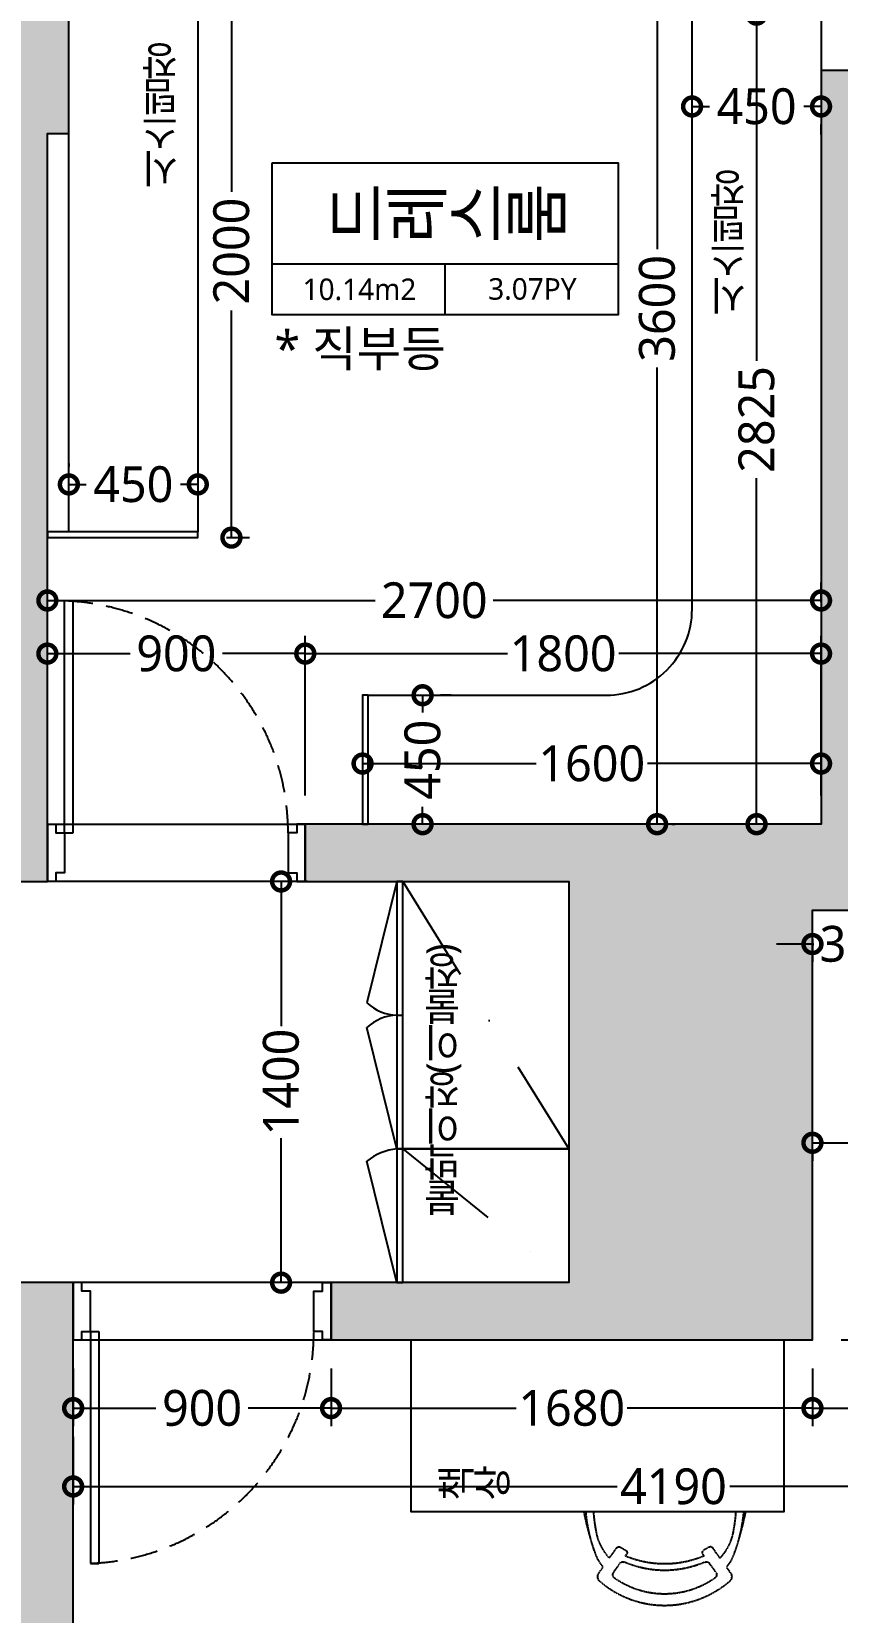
# Model space of a CAD drawing. Header units: millimetres. Extents: x -41292 to 298682, y -22072 to 33155.
# Drawn here: x 202458 to 205270, y 5739 to 11255 of the extents above; entities that cross this region are included whole.
import ezdxf
from ezdxf.enums import TextEntityAlignment as Align

# ---------------------------------------------------------------- set-up
doc = ezdxf.new("R2010")
doc.units = ezdxf.units.MM
for name, pattern in [('( Hidden )', [0.375, 0.25, -0.125]), ('CONT', [2, 1, 1]), ('DASHDOT', [25.4, 12.7, -6.35, 0, -6.35]), ('HID1', [0.375, 0.25, -0.125]), ('HIDDEN', [9.525, 6.35, -3.175])]:
    doc.linetypes.add(name, pattern=pattern)
for name, color, linetype in [('0-ELC TEXT', 7, 'Continuous'), ('03-TEXT', 3, 'Continuous'), ('06-FUR', 6, 'Continuous'), ('P-门', 4, 'Continuous'), ('S-DIM', 7, 'Continuous'), ('문자선', 3, 'Continuous'), ('벽1', 2, 'Continuous'), ('인테리어_가구_사입', 5, 'HID1'), ('인테리어_가구_제작', 6, 'Continuous'), ('인테리어_기타', 8, 'Continuous'), ('인테리어_해치_벽체', 8, 'Continuous'), ('창호', 4, 'Continuous'), ('평면_가구', 6, 'Continuous')]:
    doc.layers.add(name, color=color, linetype=linetype)
doc.layers.add('HACTH', color=8, linetype='Continuous', lineweight=0)
doc.styles.add('넥슨고딕', font='@Microsoft JhengHei Light.ttf')
doc.styles.add('돋움', font='malgun.ttf')
doc.styles.add('코레일둥고', font='@Microsoft JhengHei Light.ttf')
doc.dimstyles.new('50', dxfattribs={"dimscale": 50, "dimtxt": 2.5, "dimasz": 2.5, "dimexe": 1.25, "dimexo": 2, "dimtad": 0, "dimdec": 0, "dimtxsty": '넥슨고딕', "dimblk": 'DOTSMALL', "dimcen": 2.5, "dimclrd": 1, "dimclre": 1, "dimclrt": 2, "dimadec": 0, "dimazin": 0, "dimtfac": 1, "dimtdec": 0, "dimtix": 1, "dimtmove": 0, "dimatfit": 3, "dimldrblk": 'DOTSMALL', "dimfxl": 1.25, "dimarcsym": 0})

# ---------------------------------------------------------------- blocks, each defined once
blk = doc.blocks.new('asesdxd')
at = {"layer": 'P-门', "linetype": 'HIDDEN', "ltscale": 15}
for centre, start, end in [((84596, 8459.4), 0, 87.8774), ((84686, 6719.4), 272.1226, 0)]:
    blk.add_arc(centre, 810, start, end, dxfattribs=at)
at = {"layer": '창호'}
for p, q in [((84626, 8459.4), (84626, 9269.4)), ((84626, 9269.4), (84656, 9269.4)), ((84656, 8459.4), (84656, 9268.8)), ((84566, 8289.4), (84566, 8489.4)), ((84566, 8489.4), (85466, 8489.4)), ((84566, 8489.4), (84566, 8289.4)), ((84626, 8459.4), (84656, 8459.4)), ((85466, 8489.4), (85466, 8289.4)), ((85466, 8289.4), (84566, 8289.4)), ((85556, 6889.4), (84656, 6889.4)), ((84656, 6889.4), (84656, 6689.4)), ((84656, 6689.4), (84656, 6889.4)), ((85556, 6689.4), (85556, 6889.4)), ((84656, 6689.4), (85556, 6689.4)), ((84716, 6719.4), (84716, 5909.4)), ((84716, 6719.4), (84746, 6719.4)), ((84746, 6719.4), (84746, 5910)), ((84716, 5909.4), (84746, 5909.4))]:
    blk.add_line(p, q, dxfattribs=at)
for points in [[(84566, 8489.4), (84596, 8489.4), (84596, 8459.4), (84626, 8459.4), (84626, 8319.4), (84596, 8319.4), (84596, 8289.4), (84566, 8289.4), (84566, 8489.4)], [(85466, 8489.4), (85436, 8489.4), (85436, 8459.4), (85406, 8459.4), (85406, 8319.4), (85436, 8319.4), (85436, 8289.4), (85466, 8289.4), (85466, 8489.4)], [(84656, 6689.4), (84686, 6689.4), (84686, 6719.4), (84716, 6719.4), (84716, 6859.4), (84686, 6859.4), (84686, 6889.4), (84656, 6889.4), (84656, 6689.4)], [(85556, 6689.4), (85526, 6689.4), (85526, 6719.4), (85496, 6719.4), (85496, 6859.4), (85526, 6859.4), (85526, 6889.4), (85556, 6889.4), (85556, 6689.4)]]:
    blk.add_lwpolyline(points, dxfattribs=at)
blk = doc.blocks.new('rhsiehxedsl')
at = {"layer": '인테리어_해치_벽체'}
h = blk.add_hatch(color=256, dxfattribs=at)
h.dxf.hatch_style = 1
h.paths.add_polyline_path([(54266, -16290.6), (54266, -16490.6), (54366, -16490.6), (54366, -21710.6), (54566, -21710.6), (54566, -19100.6), (54641, -19100.6), (54641, -17710.6), (54566, -17710.6), (54566, -16290.6)])
h.paths.add_polyline_path([(52456, -17810.6), (53466, -17810.6), (53466, -18020.6), (52456, -18020.6)])
h.paths.add_polyline_path([(57966, -28160.6), (57966, -28360.6), (59146, -28360.6), (59146, -18980.6), (58046, -18980.6), (58046, -17710.6), (57181, -17710.6), (57181, -17910.6), (57846, -17910.6), (57846, -18665.6), (57636, -18665.6), (57636, -18880.6), (57266, -18880.6), (57266, -21510.6), (55466, -21510.6), (55466, -21710.6), (56386, -21710.6), (56386, -23110.6), (55556, -23110.6), (55556, -23310.6), (57236, -23310.6), (57236, -21810.6), (57566, -21810.6), (57566, -21710.6), (57466, -21710.6), (57466, -19230.6), (58986, -19230.6), (58986, -21710.6), (58366, -21710.6), (58366, -21810.6), (58986, -21810.6), (58986, -23210.6), (58846, -23210.6), (58846, -26860.6), (57966, -26860.6), (57966, -27060.6), (58846, -27060.6), (58846, -28160.6)])
h.paths.add_polyline_path([(54456, -27060.6), (54966, -27060.6), (54966, -26860.6), (54656, -26860.6), (54656, -23110.6), (54456, -23110.6)])
h.paths.add_polyline_path([(54456, -28160.6), (54566, -28160.6), (54566, -28650.6), (54456, -28650.6)])
h.paths.add_polyline_path([(49456, -23190.6), (49656, -23190.6), (49656, -28650.6), (49456, -28650.6)])
h.paths.add_polyline_path([(48556, -23190.6), (48556, -23390.6), (45866, -23390.6), (45866, -28280.6), (46566, -28280.6), (46566, -28480.6), (45666, -28480.6), (45666, -23190.6)])
h.paths.add_polyline_path([(49616, -18160.6), (50716, -18160.6), (50716, -18920.6), (49616, -18920.6)], flags=16)
h.paths.add_polyline_path([(48866, -16790.6), (49496, -16790.6), (49496, -16290.6), (50806, -16290.6), (50806, -16490.6), (49616, -16490.6), (49616, -17950.6), (50766, -17950.6), (50766, -17810.6), (51456, -17810.6), (51456, -18020.6), (50916, -18020.6), (50916, -21660.6), (49966, -21660.6), (49966, -21460.6), (50716, -21460.6), (50716, -19120.6), (49166, -19120.6), (49166, -21660.6), (48966, -21660.6), (48966, -18980.6), (49516, -18980.6), (49516, -18160.6), (48966, -18160.6), (48966, -17950.6), (49296, -17950.6), (49296, -17730.6), (49516, -17730.6), (49516, -16990.6), (48866, -16990.6)])
h.paths.add_polyline_path([(45666, -16790.6), (45866, -16790.6), (45866, -21460.6), (48066, -21460.6), (48066, -21660.6), (45866, -21660.6), (45866, -22050.6), (45666, -22050.6)])
at = {"layer": '벽1'}
for points in [[(54266, -16290.6), (54266, -16490.6), (54366, -16490.6), (54366, -21710.6), (54566, -21710.6), (54566, -19100.6), (54641, -19100.6), (54641, -17710.6), (54566, -17710.6), (54566, -16290.6), (54266, -16290.6)], [(57636, -18880.6), (57266, -18880.6), (57266, -21510.6), (55466, -21510.6), (55466, -21710.6), (56386, -21710.6), (56386, -23110.6), (55556, -23110.6), (55556, -23310.6), (57236, -23310.6), (57236, -21810.6), (57566, -21810.6)]]:
    blk.add_lwpolyline(points, dxfattribs=at)
blk.add_lwpolyline([(54456, -27060.6), (54966, -27060.6), (54966, -26860.6), (54656, -26860.6), (54656, -23110.6), (54456, -23110.6)], close=True, dxfattribs=at)
blk = doc.blocks.new('_DotSmall')
at = {"color": 0, "linetype": 'ByBlock', "const_width": 0.5}
blk.add_lwpolyline([(-0.0625, 0, 1), (0.0625, 0, 1)], format="xyb", close=True, dxfattribs=at)
blk = doc.blocks.new('*D300')
at = {"layer": 'Defpoints', "color": 0, "transparency": 16777216}
for p in [(203521.1, 8289.4), (203328.8, 6889.4), (203521.1, 6889.4)]:
    blk.add_point(p, dxfattribs=at)
at = {"layer": 'S-DIM', "color": 1, "lineweight": -2, "transparency": 16777216}
for p, q in [((203421.1, 8289.4), (203266.3, 8289.4)), ((203328.8, 8289.4), (203328.8, 7784.6)), ((203328.8, 6889.4), (203328.8, 7394.2)), ((203421.1, 6889.4), (203266.3, 6889.4))]:
    blk.add_line(p, q, dxfattribs=at)
at = {"layer": 'S-DIM', "color": 1, "lineweight": -2, "transparency": 16777216, "xscale": 125, "yscale": 125, "zscale": 125}
for p, rotation in [((203328.8, 8289.4), 90), ((203328.8, 6889.4), 270)]:
    blk.add_blockref('_DotSmall', p, dxfattribs=dict(at, rotation=rotation))
at = {"layer": 'S-DIM', "color": 2, "transparency": 16777216, "insert": (203328.8, 7589.4), "char_height": 125, "attachment_point": 5, "rotation": 90, "style": '넥슨고딕'}
blk.add_mtext('1400', dxfattribs=at)
blk = doc.blocks.new('*D319')
at = {"layer": 'Defpoints', "color": 0, "transparency": 16777216}
for p in [(203038.2, 11489.4), (203038.2, 9489.4), (203155.6, 9489.4)]:
    blk.add_point(p, dxfattribs=at)
at = {"layer": 'S-DIM', "color": 1, "lineweight": -2, "transparency": 16777216}
for p, q in [((203138.2, 11489.4), (203218.1, 11489.4)), ((203155.6, 11489.4), (203155.6, 10696.6)), ((203155.6, 9489.4), (203155.6, 10282.1)), ((203138.2, 9489.4), (203218.1, 9489.4))]:
    blk.add_line(p, q, dxfattribs=at)
at = {"layer": 'S-DIM', "color": 1, "lineweight": -2, "transparency": 16777216, "xscale": 125, "yscale": 125, "zscale": 125}
for p, rotation in [((203155.6, 11489.4), 90), ((203155.6, 9489.4), 270)]:
    blk.add_blockref('_DotSmall', p, dxfattribs=dict(at, rotation=rotation))
at = {"layer": 'S-DIM', "color": 2, "transparency": 16777216, "insert": (203155.6, 10489.4), "char_height": 125, "attachment_point": 5, "rotation": 90, "style": '넥슨고딕'}
blk.add_mtext('2000', dxfattribs=at)
blk = doc.blocks.new('*D320')
at = {"layer": 'Defpoints', "color": 0, "transparency": 16777216}
for p in [(203038.2, 9675.1), (202588.2, 9648), (203038.2, 9648)]:
    blk.add_point(p, dxfattribs=at)
at = {"layer": 'S-DIM', "color": 1, "lineweight": -2, "transparency": 16777216}
for p, q in [((202588.2, 9748), (202588.2, 9737.6)), ((203038.2, 9748), (203038.2, 9737.6)), ((202588.2, 9675.1), (202648.5, 9675.1)), ((203038.2, 9675.1), (202977.9, 9675.1))]:
    blk.add_line(p, q, dxfattribs=at)
at = {"layer": 'S-DIM', "color": 1, "lineweight": -2, "transparency": 16777216, "xscale": 125, "yscale": 125, "zscale": 125, "rotation": 180}
blk.add_blockref('_DotSmall', (202588.2, 9675.1), dxfattribs=at)
at = {"layer": 'S-DIM', "color": 1, "lineweight": -2, "transparency": 16777216, "xscale": 125, "yscale": 125, "zscale": 125}
blk.add_blockref('_DotSmall', (203038.2, 9675.1), dxfattribs=at)
at = {"layer": 'S-DIM', "color": 2, "transparency": 16777216, "insert": (202813.2, 9675.1), "char_height": 125, "attachment_point": 5, "style": '넥슨고딕'}
blk.add_mtext('450', dxfattribs=at)
blk = doc.blocks.new('*D321')
at = {"layer": 'Defpoints', "color": 0, "transparency": 16777216}
for p in [(203613.2, 8676.8), (205213.2, 8700.9), (205213.2, 8676.8)]:
    blk.add_point(p, dxfattribs=at)
at = {"layer": 'S-DIM', "color": 1, "lineweight": -2, "transparency": 16777216}
for p, q in [((203613.2, 8776.8), (203613.2, 8763.4)), ((205213.2, 8776.8), (205213.2, 8763.4)), ((203613.2, 8700.9), (204219.4, 8700.9)), ((205213.2, 8700.9), (204607, 8700.9))]:
    blk.add_line(p, q, dxfattribs=at)
at = {"layer": 'S-DIM', "color": 1, "lineweight": -2, "transparency": 16777216, "xscale": 125, "yscale": 125, "zscale": 125, "rotation": 180}
blk.add_blockref('_DotSmall', (203613.2, 8700.9), dxfattribs=at)
at = {"layer": 'S-DIM', "color": 1, "lineweight": -2, "transparency": 16777216, "xscale": 125, "yscale": 125, "zscale": 125}
blk.add_blockref('_DotSmall', (205213.2, 8700.9), dxfattribs=at)
at = {"layer": 'S-DIM', "color": 2, "transparency": 16777216, "insert": (204413.2, 8700.9), "char_height": 125, "attachment_point": 5, "style": '넥슨고딕'}
blk.add_mtext('1600', dxfattribs=at)
blk = doc.blocks.new('*D322')
at = {"layer": 'Defpoints', "color": 0, "transparency": 16777216}
for p in [(204988.2, 11314.4), (204988.2, 8489.4), (204988.2, 8489.4)]:
    blk.add_point(p, dxfattribs=at)
at = {"layer": 'S-DIM', "color": 1, "lineweight": -2, "transparency": 16777216}
for p, q in [((204988.2, 11314.4), (204988.2, 10106.7)), ((205088.2, 11314.4), (205050.7, 11314.4)), ((204988.2, 8489.4), (204988.2, 9697.1)), ((205088.2, 8489.4), (205050.7, 8489.4))]:
    blk.add_line(p, q, dxfattribs=at)
at = {"layer": 'S-DIM', "color": 1, "lineweight": -2, "transparency": 16777216, "xscale": 125, "yscale": 125, "zscale": 125}
for p, rotation in [((204988.2, 11314.4), 90), ((204988.2, 8489.4), 270)]:
    blk.add_blockref('_DotSmall', p, dxfattribs=dict(at, rotation=rotation))
at = {"layer": 'S-DIM', "color": 2, "transparency": 16777216, "insert": (204988.2, 9901.9), "char_height": 125, "attachment_point": 5, "rotation": 90, "style": '넥슨고딕'}
blk.add_mtext('2825', dxfattribs=at)
blk = doc.blocks.new('*D323')
at = {"layer": 'Defpoints', "color": 0, "transparency": 16777216}
for p in [(203822.7, 8939.4), (203822.7, 8489.4), (203822.7, 8489.4)]:
    blk.add_point(p, dxfattribs=at)
at = {"layer": 'S-DIM', "color": 1, "lineweight": -2, "transparency": 16777216}
for p, q in [((203822.7, 8939.4), (203822.7, 8879.1)), ((203922.7, 8939.4), (203885.2, 8939.4)), ((203822.7, 8489.4), (203822.7, 8549.7)), ((203922.7, 8489.4), (203885.2, 8489.4))]:
    blk.add_line(p, q, dxfattribs=at)
at = {"layer": 'S-DIM', "color": 1, "lineweight": -2, "transparency": 16777216, "xscale": 125, "yscale": 125, "zscale": 125}
for p, rotation in [((203822.7, 8939.4), 90), ((203822.7, 8489.4), 270)]:
    blk.add_blockref('_DotSmall', p, dxfattribs=dict(at, rotation=rotation))
at = {"layer": 'S-DIM', "color": 2, "transparency": 16777216, "insert": (203822.7, 8714.4), "char_height": 125, "attachment_point": 5, "rotation": 90, "style": '넥슨고딕'}
blk.add_mtext('450', dxfattribs=at)
blk = doc.blocks.new('*D324')
at = {"layer": 'Defpoints', "color": 0, "transparency": 16777216}
for p in [(204763.2, 10995.7), (205213.2, 10995.7), (205213.2, 10994)]:
    blk.add_point(p, dxfattribs=at)
at = {"layer": 'S-DIM', "color": 1, "lineweight": -2, "transparency": 16777216}
for p, q in [((204763.2, 10994), (204823.5, 10994)), ((205213.2, 10994), (205152.9, 10994)), ((204763.2, 10895.7), (204763.2, 10931.5)), ((205213.2, 10895.7), (205213.2, 10931.5))]:
    blk.add_line(p, q, dxfattribs=at)
at = {"layer": 'S-DIM', "color": 1, "lineweight": -2, "transparency": 16777216, "xscale": 125, "yscale": 125, "zscale": 125, "rotation": 180}
blk.add_blockref('_DotSmall', (204763.2, 10994), dxfattribs=at)
at = {"layer": 'S-DIM', "color": 1, "lineweight": -2, "transparency": 16777216, "xscale": 125, "yscale": 125, "zscale": 125}
blk.add_blockref('_DotSmall', (205213.2, 10994), dxfattribs=at)
at = {"layer": 'S-DIM', "color": 2, "transparency": 16777216, "insert": (204988.2, 10994), "char_height": 125, "attachment_point": 5, "style": '넥슨고딕'}
blk.add_mtext('450', dxfattribs=at)
blk = doc.blocks.new('*D325')
at = {"layer": 'Defpoints', "color": 0, "transparency": 16777216}
for p in [(203413.2, 9084.7), (202513.2, 8489.4), (203413.2, 8489.4)]:
    blk.add_point(p, dxfattribs=at)
at = {"layer": 'S-DIM', "color": 1, "lineweight": -2, "transparency": 16777216}
for p, q in [((202513.2, 8589.4), (202513.2, 9147.2)), ((203413.2, 8589.4), (203413.2, 9147.2)), ((202513.2, 9084.7), (202802.2, 9084.7)), ((203413.2, 9084.7), (203124.2, 9084.7))]:
    blk.add_line(p, q, dxfattribs=at)
at = {"layer": 'S-DIM', "color": 1, "lineweight": -2, "transparency": 16777216, "xscale": 125, "yscale": 125, "zscale": 125, "rotation": 180}
blk.add_blockref('_DotSmall', (202513.2, 9084.7), dxfattribs=at)
at = {"layer": 'S-DIM', "color": 1, "lineweight": -2, "transparency": 16777216, "xscale": 125, "yscale": 125, "zscale": 125}
blk.add_blockref('_DotSmall', (203413.2, 9084.7), dxfattribs=at)
at = {"layer": 'S-DIM', "color": 2, "transparency": 16777216, "insert": (202963.2, 9084.7), "char_height": 125, "attachment_point": 5, "style": '넥슨고딕'}
blk.add_mtext('900', dxfattribs=at)
blk = doc.blocks.new('*D326')
at = {"layer": 'Defpoints', "color": 0, "transparency": 16777216}
for p in [(205213.2, 9270.1), (202513.2, 9163.6), (205213.2, 9163.6)]:
    blk.add_point(p, dxfattribs=at)
at = {"layer": 'S-DIM', "color": 1, "lineweight": -2, "transparency": 16777216}
for p, q in [((202513.2, 9263.6), (202513.2, 9332.6)), ((205213.2, 9263.6), (205213.2, 9332.6)), ((202513.2, 9270.1), (203657.5, 9270.1)), ((205213.2, 9270.1), (204069, 9270.1))]:
    blk.add_line(p, q, dxfattribs=at)
at = {"layer": 'S-DIM', "color": 1, "lineweight": -2, "transparency": 16777216, "xscale": 125, "yscale": 125, "zscale": 125, "rotation": 180}
blk.add_blockref('_DotSmall', (202513.2, 9270.1), dxfattribs=at)
at = {"layer": 'S-DIM', "color": 1, "lineweight": -2, "transparency": 16777216, "xscale": 125, "yscale": 125, "zscale": 125}
blk.add_blockref('_DotSmall', (205213.2, 9270.1), dxfattribs=at)
at = {"layer": 'S-DIM', "color": 2, "transparency": 16777216, "insert": (203863.2, 9270.1), "char_height": 125, "attachment_point": 5, "style": '넥슨고딕'}
blk.add_mtext('2700', dxfattribs=at)
blk = doc.blocks.new('*D327')
at = {"layer": 'Defpoints', "color": 0, "transparency": 16777216}
for p in [(204592, 12089.4), (204592, 8489.4), (204641.1, 8489.4)]:
    blk.add_point(p, dxfattribs=at)
at = {"layer": 'S-DIM', "color": 1, "lineweight": -2, "transparency": 16777216}
for p, q in [((204641.1, 12089.4), (204641.1, 10495.8)), ((204692, 12089.4), (204703.6, 12089.4)), ((204641.1, 8489.4), (204641.1, 10083)), ((204692, 8489.4), (204703.6, 8489.4))]:
    blk.add_line(p, q, dxfattribs=at)
at = {"layer": 'S-DIM', "color": 1, "lineweight": -2, "transparency": 16777216, "xscale": 125, "yscale": 125, "zscale": 125}
for p, rotation in [((204641.1, 12089.4), 90), ((204641.1, 8489.4), 270)]:
    blk.add_blockref('_DotSmall', p, dxfattribs=dict(at, rotation=rotation))
at = {"layer": 'S-DIM', "color": 2, "transparency": 16777216, "insert": (204641.1, 10289.4), "char_height": 125, "attachment_point": 5, "rotation": 90, "style": '넥슨고딕'}
blk.add_mtext('3600', dxfattribs=at)
blk = doc.blocks.new('*D328')
at = {"layer": 'Defpoints', "color": 0, "transparency": 16777216}
for p in [(205213.2, 9084.7), (203413.2, 8489.4), (205213.2, 8489.4)]:
    blk.add_point(p, dxfattribs=at)
at = {"layer": 'S-DIM', "color": 1, "lineweight": -2, "transparency": 16777216}
for p, q in [((203413.2, 8589.4), (203413.2, 9147.2)), ((205213.2, 8589.4), (205213.2, 9147.2)), ((203413.2, 9084.7), (204119.4, 9084.7)), ((205213.2, 9084.7), (204507, 9084.7))]:
    blk.add_line(p, q, dxfattribs=at)
at = {"layer": 'S-DIM', "color": 1, "lineweight": -2, "transparency": 16777216, "xscale": 125, "yscale": 125, "zscale": 125, "rotation": 180}
blk.add_blockref('_DotSmall', (203413.2, 9084.7), dxfattribs=at)
at = {"layer": 'S-DIM', "color": 1, "lineweight": -2, "transparency": 16777216, "xscale": 125, "yscale": 125, "zscale": 125}
blk.add_blockref('_DotSmall', (205213.2, 9084.7), dxfattribs=at)
at = {"layer": 'S-DIM', "color": 2, "transparency": 16777216, "insert": (204313.2, 9084.7), "char_height": 125, "attachment_point": 5, "style": '넥슨고딕'}
blk.add_mtext('1800', dxfattribs=at)
blk = doc.blocks.new('*D356')
at = {"layer": 'Defpoints', "color": 0, "transparency": 16777216}
for p in [(205183.2, 8189.4), (205513.2, 8189.4), (205183.2, 8071.1)]:
    blk.add_point(p, dxfattribs=at)
at = {"layer": 'S-DIM', "color": 1, "lineweight": -2, "transparency": 16777216}
for p, q in [((205183.2, 8071.1), (205058.2, 8071.1)), ((205183.2, 8089.4), (205183.2, 8008.6)), ((205183.2, 8071.1), (205187.9, 8071.1)), ((205513.2, 8071.1), (205508.6, 8071.1)), ((205513.2, 8089.4), (205513.2, 8008.6)), ((205513.2, 8071.1), (205638.2, 8071.1))]:
    blk.add_line(p, q, dxfattribs=at)
at = {"layer": 'S-DIM', "color": 1, "lineweight": -2, "transparency": 16777216, "xscale": 125, "yscale": 125, "zscale": 125}
blk.add_blockref('_DotSmall', (205183.2, 8071.1), dxfattribs=at)
at = {"layer": 'S-DIM', "color": 1, "lineweight": -2, "transparency": 16777216, "xscale": 125, "yscale": 125, "zscale": 125, "rotation": 180}
blk.add_blockref('_DotSmall', (205513.2, 8071.1), dxfattribs=at)
at = {"layer": 'S-DIM', "color": 2, "transparency": 16777216, "insert": (205348.2, 8071.1), "char_height": 125, "attachment_point": 5, "style": '넥슨고딕'}
blk.add_mtext('330', dxfattribs=at)
blk = doc.blocks.new('*D358')
at = {"layer": 'Defpoints', "color": 0, "transparency": 16777216}
for p in [(205183.2, 7451.5), (206933.2, 7451.5), (205183.2, 7377.5)]:
    blk.add_point(p, dxfattribs=at)
at = {"layer": 'S-DIM', "color": 1, "lineweight": -2, "transparency": 16777216}
for p, q in [((205183.2, 7377.5), (205865.9, 7377.5)), ((205183.2, 7351.5), (205183.2, 7315)), ((206933.2, 7377.5), (206250.5, 7377.5)), ((206933.2, 7351.5), (206933.2, 7315))]:
    blk.add_line(p, q, dxfattribs=at)
at = {"layer": 'S-DIM', "color": 1, "lineweight": -2, "transparency": 16777216, "xscale": 125, "yscale": 125, "zscale": 125, "rotation": 180}
blk.add_blockref('_DotSmall', (205183.2, 7377.5), dxfattribs=at)
at = {"layer": 'S-DIM', "color": 1, "lineweight": -2, "transparency": 16777216, "xscale": 125, "yscale": 125, "zscale": 125}
blk.add_blockref('_DotSmall', (206933.2, 7377.5), dxfattribs=at)
at = {"layer": 'S-DIM', "color": 2, "transparency": 16777216, "insert": (206058.2, 7377.5), "char_height": 125, "attachment_point": 5, "style": '넥슨고딕'}
blk.add_mtext('1750', dxfattribs=at)
blk = doc.blocks.new('*D359')
at = {"layer": 'Defpoints', "color": 0, "transparency": 16777216}
for p in [(205183.2, 8189.4), (205183.2, 6689.4), (205404.6, 6689.4)]:
    blk.add_point(p, dxfattribs=at)
at = {"layer": 'S-DIM', "color": 1, "lineweight": -2, "transparency": 16777216}
for p, q in [((205283.2, 8189.4), (205467.1, 8189.4)), ((205404.6, 8189.4), (205404.6, 7261.2)), ((205404.6, 6689.4), (205404.6, 6873.7)), ((205283.2, 6689.4), (205467.1, 6689.4))]:
    blk.add_line(p, q, dxfattribs=at)
at = {"layer": 'S-DIM', "color": 1, "lineweight": -2, "transparency": 16777216, "xscale": 125, "yscale": 125, "zscale": 125}
for p, rotation in [((205404.6, 8189.4), 90), ((205404.6, 6689.4), 270)]:
    blk.add_blockref('_DotSmall', p, dxfattribs=dict(at, rotation=rotation))
at = {"layer": 'S-DIM', "color": 2, "transparency": 16777216, "insert": (205404.6, 7067.5), "char_height": 125, "attachment_point": 5, "rotation": 90, "style": '넥슨고딕'}
blk.add_mtext('1500', dxfattribs=at)
blk = doc.blocks.new('*D360')
at = {"layer": 'Defpoints', "color": 0, "transparency": 16777216}
for p in [(205183.2, 6689.4), (205183.2, 3139.4), (205404.6, 3139.4)]:
    blk.add_point(p, dxfattribs=at)
at = {"layer": 'S-DIM', "color": 1, "lineweight": -2, "transparency": 16777216}
for p, q in [((205283.2, 6689.4), (205467.1, 6689.4)), ((205404.6, 6689.4), (205404.6, 5120.8)), ((205404.6, 3139.4), (205404.6, 4708)), ((205283.2, 3139.4), (205467.1, 3139.4))]:
    blk.add_line(p, q, dxfattribs=at)
at = {"layer": 'S-DIM', "color": 1, "lineweight": -2, "transparency": 16777216, "xscale": 125, "yscale": 125, "zscale": 125}
for p, rotation in [((205404.6, 6689.4), 90), ((205404.6, 3139.4), 270)]:
    blk.add_blockref('_DotSmall', p, dxfattribs=dict(at, rotation=rotation))
at = {"layer": 'S-DIM', "color": 2, "transparency": 16777216, "insert": (205404.6, 4914.4), "char_height": 125, "attachment_point": 5, "rotation": 90, "style": '넥슨고딕'}
blk.add_mtext('3550', dxfattribs=at)
blk = doc.blocks.new('*D361')
at = {"layer": 'Defpoints', "color": 0, "transparency": 16777216}
for p in [(202603.2, 6689.4), (203503.2, 6689.4), (203503.2, 6451.6)]:
    blk.add_point(p, dxfattribs=at)
at = {"layer": 'S-DIM', "color": 1, "lineweight": -2, "transparency": 16777216}
for p, q in [((202603.2, 6589.4), (202603.2, 6389.1)), ((203503.2, 6589.4), (203503.2, 6389.1)), ((202603.2, 6451.6), (202892.2, 6451.6)), ((203503.2, 6451.6), (203214.2, 6451.6))]:
    blk.add_line(p, q, dxfattribs=at)
at = {"layer": 'S-DIM', "color": 1, "lineweight": -2, "transparency": 16777216, "xscale": 125, "yscale": 125, "zscale": 125, "rotation": 180}
blk.add_blockref('_DotSmall', (202603.2, 6451.6), dxfattribs=at)
at = {"layer": 'S-DIM', "color": 1, "lineweight": -2, "transparency": 16777216, "xscale": 125, "yscale": 125, "zscale": 125}
blk.add_blockref('_DotSmall', (203503.2, 6451.6), dxfattribs=at)
at = {"layer": 'S-DIM', "color": 2, "transparency": 16777216, "insert": (203053.2, 6451.6), "char_height": 125, "attachment_point": 5, "style": '넥슨고딕'}
blk.add_mtext('900', dxfattribs=at)
blk = doc.blocks.new('*D362')
at = {"layer": 'Defpoints', "color": 0, "transparency": 16777216}
for p in [(203503.2, 6689.4), (205183.2, 6689.4), (205183.2, 6451.6)]:
    blk.add_point(p, dxfattribs=at)
at = {"layer": 'S-DIM', "color": 1, "lineweight": -2, "transparency": 16777216}
for p, q in [((203503.2, 6589.4), (203503.2, 6389.1)), ((205183.2, 6589.4), (205183.2, 6389.1)), ((203503.2, 6451.6), (204149.4, 6451.6)), ((205183.2, 6451.6), (204537, 6451.6))]:
    blk.add_line(p, q, dxfattribs=at)
at = {"layer": 'S-DIM', "color": 1, "lineweight": -2, "transparency": 16777216, "xscale": 125, "yscale": 125, "zscale": 125, "rotation": 180}
blk.add_blockref('_DotSmall', (203503.2, 6451.6), dxfattribs=at)
at = {"layer": 'S-DIM', "color": 1, "lineweight": -2, "transparency": 16777216, "xscale": 125, "yscale": 125, "zscale": 125}
blk.add_blockref('_DotSmall', (205183.2, 6451.6), dxfattribs=at)
at = {"layer": 'S-DIM', "color": 2, "transparency": 16777216, "insert": (204343.2, 6451.6), "char_height": 125, "attachment_point": 5, "style": '넥슨고딕'}
blk.add_mtext('1680', dxfattribs=at)
blk = doc.blocks.new('*D363')
at = {"layer": 'Defpoints', "color": 0, "transparency": 16777216}
for p in [(205183.2, 6689.4), (206793.2, 6689.4), (206793.2, 6451.6)]:
    blk.add_point(p, dxfattribs=at)
at = {"layer": 'S-DIM', "color": 1, "lineweight": -2, "transparency": 16777216}
for p, q in [((205183.2, 6589.4), (205183.2, 6389.1)), ((206793.2, 6589.4), (206793.2, 6389.1)), ((205183.2, 6451.6), (205724.6, 6451.6)), ((206793.2, 6451.6), (206084, 6451.6))]:
    blk.add_line(p, q, dxfattribs=at)
at = {"layer": 'S-DIM', "color": 1, "lineweight": -2, "transparency": 16777216, "xscale": 125, "yscale": 125, "zscale": 125, "rotation": 180}
blk.add_blockref('_DotSmall', (205183.2, 6451.6), dxfattribs=at)
at = {"layer": 'S-DIM', "color": 1, "lineweight": -2, "transparency": 16777216, "xscale": 125, "yscale": 125, "zscale": 125}
blk.add_blockref('_DotSmall', (206793.2, 6451.6), dxfattribs=at)
at = {"layer": 'S-DIM', "color": 2, "transparency": 16777216, "insert": (205904.3, 6451.6), "char_height": 125, "attachment_point": 5, "style": '넥슨고딕'}
blk.add_mtext('1610', dxfattribs=at)
blk = doc.blocks.new('*D364')
at = {"layer": 'Defpoints', "color": 0, "transparency": 16777216}
for p in [(202603.2, 6451.6), (206793.2, 6451.6), (206793.2, 6178.1)]:
    blk.add_point(p, dxfattribs=at)
at = {"layer": 'S-DIM', "color": 1, "lineweight": -2, "transparency": 16777216}
for p, q in [((202603.2, 6351.6), (202603.2, 6115.6)), ((206793.2, 6351.6), (206793.2, 6115.6)), ((202603.2, 6178.1), (204501.5, 6178.1)), ((206793.2, 6178.1), (204894.9, 6178.1))]:
    blk.add_line(p, q, dxfattribs=at)
at = {"layer": 'S-DIM', "color": 1, "lineweight": -2, "transparency": 16777216, "xscale": 125, "yscale": 125, "zscale": 125, "rotation": 180}
blk.add_blockref('_DotSmall', (202603.2, 6178.1), dxfattribs=at)
at = {"layer": 'S-DIM', "color": 1, "lineweight": -2, "transparency": 16777216, "xscale": 125, "yscale": 125, "zscale": 125}
blk.add_blockref('_DotSmall', (206793.2, 6178.1), dxfattribs=at)
at = {"layer": 'S-DIM', "color": 2, "transparency": 16777216, "insert": (204698.2, 6178.1), "char_height": 125, "attachment_point": 5, "style": '넥슨고딕'}
blk.add_mtext('4190', dxfattribs=at)
blk = doc.blocks.new('책상의자')
at = {"layer": '인테리어_가구_사입', "color": 8, "linetype": '( Hidden )', "ltscale": 5}
for p, q in [((113786.8, 53823.7), (113807.4, 53809.3)), ((113838.2, 53786.6), (113874.9, 53760.9)), ((113788.9, 53772.6), (113820.9, 53749.4)), ((113846.1, 53731.5), (113852.8, 53726.8)), ((113877.5, 53748.9), (113865.7, 53729.5)), ((113845.5, 53456.1), (113852.2, 53460.8)), ((113876.9, 53438.7), (113865.1, 53458.1)), ((113788.4, 53415.1), (113820.7, 53437.8)), ((113839.2, 53400.4), (113874.3, 53426.6)), ((113786.3, 53363.9), (113807.5, 53378.7))]:
    blk.add_line(p, q, dxfattribs=at)
for centre, radius, start, end in [((114046, 53333.6), 537.1, 94.9511, 113.2594), ((114223.6, 52767.3), 1130.5, 101.4265, 106.4653), ((114031, 53338.1), 504.3, 93.5561, 100.3197), ((114017.1, 53593.5), 344.7, 138.9979, 220.9366), ((113774.1, 53804.9), 22.6, 55.9255, 139.2632), ((113889.8, 53714), 126, 116.2601, 130.7423), ((113965.2, 53647.6), 188.2, 97.4888, 132.391), ((114017.1, 53593.5), 304.1, 145.1572, 214.759), ((113780.5, 53760.4), 14.6, 55.4796, 152.3609), ((114150.9, 53593.5), 355.5, 156.6602, 203.3178), ((114173.5, 53593.5), 355.5, 157.1535, 202.7371), ((113813.6, 53739.7), 12, 333.6604, 52.9211), ((113869.7, 53753.5), 9.04, 328.7055, 55.0134), ((113858, 53734.2), 9.04, 235.0126, 328.706), ((113857.4, 53453.4), 9.04, 31.3201, 125.0127), ((113780, 53427.3), 14.6, 207.6657, 304.5466), ((113813.5, 53447.4), 12, 307.105, 26.3658), ((113965.2, 53540.1), 188.2, 227.9325, 262.5373), ((113869.2, 53434), 9.04, 305.0127, 31.3206), ((113773.6, 53382.6), 22.6, 220.7632, 304.1005), ((113890, 53474), 126, 229.1315, 243.7661), ((114045.9, 53854), 537.1, 246.7667, 265.0616), ((114030.8, 53849.6), 504.3, 259.7064, 266.4572), ((114223.3, 54420.5), 1130.5, 253.5608, 258.593)]:
    blk.add_arc(centre, radius, start, end, dxfattribs=at)

msp = doc.modelspace()

# ---------------------------------------------------------------- linework, layer by layer
at = {"layer": '06-FUR'}
msp.add_lwpolyline([(202588.22, 11469.4), (203038.22, 11469.4), (203038.22, 9509.4), (202588.22, 9509.4)], close=True, dxfattribs=at)
msp.add_lwpolyline([(203633.22, 8939.4), (204463.22, 8939.4, 0.4142136), (204763.22, 9239.4), (204763.22, 11314.4), (205213.22, 11314.4), (205213.22, 8489.4), (203633.22, 8489.4)], format="xyb", close=True, dxfattribs=at)
for points in [[(202513.22, 9489.4), (203038.22, 9489.4), (203038.22, 9509.4), (202513.22, 9509.4), (202513.22, 9489.4)], [(203633.22, 8489.4), (203633.22, 8939.4), (203613.22, 8939.4), (203613.22, 8489.4), (203633.22, 8489.4)]]:
    msp.add_lwpolyline(points, dxfattribs=at)
at = {"layer": '인테리어_가구_제작', "color": 8, "linetype": 'CONT', "ltscale": 200}
for p, q in [((203733.22, 8289.4), (203628.13, 7865.87)), ((203733.22, 7356.07), (203628.13, 7779.6)), ((203733.22, 6889.4), (203628.13, 7312.93))]:
    msp.add_line(p, q, dxfattribs=at)
at = {"layer": '인테리어_가구_제작', "color": 1, "linetype": 'DASHDOT', "ltscale": 30}
for p, q in [((203753.22, 8289.4), (204333.22, 7356.07)), ((203753.22, 7356.07), (204333.22, 6889.4))]:
    msp.add_line(p, q, dxfattribs=at)
at = {"layer": '인테리어_가구_제작', "color": 8, "linetype": 'CONT', "ltscale": 200}
for centre, radius, start, end in [((203737.2, 7982.02), 159.34, 226.8012, 268.56707), ((203737.2, 7663.44), 159.34, 91.43293, 133.1988), ((203751.3, 7162.43), 194.48, 95.3349, 129.29682)]:
    msp.add_arc(centre, radius, start, end, dxfattribs=at)
at = {"layer": '인테리어_기타', "color": 152, "true_color": 0x2776bb}
msp.add_line((203901.35, 10267.06), (203901.35, 10443.94), dxfattribs=at)
msp.add_lwpolyline([(203297.75, 10797.69), (204504.95, 10797.69), (204504.95, 10443.94), (203297.75, 10443.94)], close=True, dxfattribs=at)
msp.add_lwpolyline([(204504.95, 10443.94), (204504.95, 10267.06), (203297.75, 10267.06), (203297.75, 10443.94)], dxfattribs=at)
at = {"layer": '평면_가구'}
msp.add_line((203733.22, 7822.73), (203753.22, 7822.73), dxfattribs=at)
for points in [[(203733.22, 7356.07), (203753.22, 7356.07), (203753.22, 8289.4), (203733.22, 8289.4)], [(203753.22, 8289.4), (204333.22, 8289.4), (204333.22, 7356.07), (203753.22, 7356.07)], [(203733.22, 6889.4), (203753.22, 6889.4), (203753.22, 7356.07), (203733.22, 7356.07)], [(203753.22, 7356.07), (204333.22, 7356.07), (204333.22, 6889.4), (203753.22, 6889.4)], [(203783.22, 6689.4), (205083.22, 6689.4), (205083.22, 6089.4), (203783.22, 6089.4)]]:
    msp.add_lwpolyline(points, close=True, dxfattribs=at)

# ---------------------------------------------------------------- block references
for name, p in [('asesdxd', (117947.24, 0)), ('rhsiehxedsl', (147947.24, 30000))]:
    msp.add_blockref(name, p)
at = {"layer": 'HACTH', "xscale": -1, "rotation": 270}
msp.add_blockref('책상의자', (151073.89, -107910.29), dxfattribs=at)

# ---------------------------------------------------------------- texts
at = {"layer": '0-ELC TEXT', "style": '코레일둥고'}
for p in [(202851.62, 10708.28), (204833.69, 10264.15)]:
    msp.add_text('시스템장', height=100, rotation=90, dxfattribs=at).set_placement(p, align=Align.TOP_LEFT)
msp.add_text('붙박이장(이불장)', height=100, rotation=90, dxfattribs=at).set_placement((203936.18, 7116.52))
msp.add_text('책상', height=100, dxfattribs=at).set_placement((203870.48, 6144.58))
at = {"layer": '03-TEXT'}
for s, height, style, p in [('드레스룸', 166.667, '코레일둥고', (203896.37, 10544.24)), ('10.14m2', 75, '넥슨고딕', (203602.32, 10318.46)), ('3.07PY', 75, '넥슨고딕', (204205.83, 10319.85))]:
    msp.add_text(s, height=height, dxfattribs=dict(at, style=style)).set_placement(p, align=Align.CENTER)
at = {"layer": '문자선', "insert": (203305.91, 10210.85), "char_height": 123.996, "attachment_point": 1, "style": '돋움'}
msp.add_mtext_dynamic_manual_height_columns('* 직부등', width=4545.4097, gutter_width=184.39, heights=[2153.82], dxfattribs=at)

# ---------------------------------------------------------------- dimensions: what is measured, and where the dimension line sits
at = {"layer": 'S-DIM'}
for base, p1, p2, picture, middle in [((204641.12, 8489.4), (204592.02, 12089.4), (204592.02, 8489.4), '*D327', (204641.12, 10289.4)), ((203155.59, 9489.4), (203038.22, 11489.4), (203038.22, 9489.4), '*D319', (203155.59, 10489.4)), ((204988.22, 8489.4), (204988.22, 11314.4), (204988.22, 8489.4), '*D322', (204988.22, 9901.9)), ((203822.66, 8489.4), (203822.66, 8939.4), (203822.66, 8489.4), '*D323', (203822.66, 8714.4)), ((203328.8, 6889.4), (203521.09, 8289.4), (203521.09, 6889.4), '*D300', (203328.8, 7589.4)), ((205404.57, 3139.4), (205183.22, 6689.4), (205183.22, 3139.4), '*D360', (205404.57, 4914.4))]:
    dim = msp.add_linear_dim(base=base, p1=p1, p2=p2, angle=90, dimstyle='50', dxfattribs=at)
    dim.commit()
    dim.dimension.update_dxf_attribs({"geometry": picture, "text_midpoint": middle})
for base, p1, p2, picture, middle in [((205213.22, 10993.97), (204763.22, 10995.71), (205213.22, 10995.71), '*D324', (204988.22, 10993.97)), ((203038.22, 9675.1), (202588.22, 9647.96), (203038.22, 9647.96), '*D320', (202813.22, 9675.1)), ((205213.22, 9270.12), (202513.22, 9163.6), (205213.22, 9163.6), '*D326', (203863.22, 9270.12)), ((203413.22, 9084.68), (202513.22, 8489.4), (203413.22, 8489.4), '*D325', (202963.22, 9084.68)), ((205213.22, 9084.68), (203413.22, 8489.4), (205213.22, 8489.4), '*D328', (204313.22, 9084.68)), ((205213.22, 8700.94), (203613.22, 8676.85), (205213.22, 8676.85), '*D321', (204413.22, 8700.94)), ((205183.22, 8071.07), (205513.22, 8189.4), (205183.22, 8189.4), '*D356', (205348.22, 8071.07)), ((205183.22, 7377.49), (206933.22, 7451.52), (205183.22, 7451.52), '*D358', (206058.22, 7377.49)), ((203503.22, 6451.63), (202603.22, 6689.4), (203503.22, 6689.4), '*D361', (203053.22, 6451.63)), ((205183.22, 6451.63), (203503.22, 6689.4), (205183.22, 6689.4), '*D362', (204343.22, 6451.63)), ((206793.22, 6178.1), (202603.22, 6451.63), (206793.22, 6451.63), '*D364', (204698.22, 6178.1))]:
    dim = msp.add_linear_dim(base=base, p1=p1, p2=p2, dimstyle='50', dxfattribs=at)
    dim.commit()
    dim.dimension.update_dxf_attribs({"geometry": picture, "text_midpoint": middle})
dim = msp.add_linear_dim(base=(205404.59, 6689.4), p1=(205183.22, 8189.4), p2=(205183.22, 6689.4), angle=90, dimstyle='50', dxfattribs=at)
dim.commit()
dim.dimension.update_dxf_attribs({"geometry": '*D359', "text_midpoint": (205404.59, 7067.45), "dimtype": 160})
dim = msp.add_linear_dim(base=(206793.22, 6451.63), p1=(205183.22, 6689.4), p2=(206793.22, 6689.4), dimstyle='50', dxfattribs=at)
dim.commit()
dim.dimension.update_dxf_attribs({"geometry": '*D363', "text_midpoint": (205904.32, 6451.63), "dimtype": 160})

doc.saveas('drawing.dxf')
